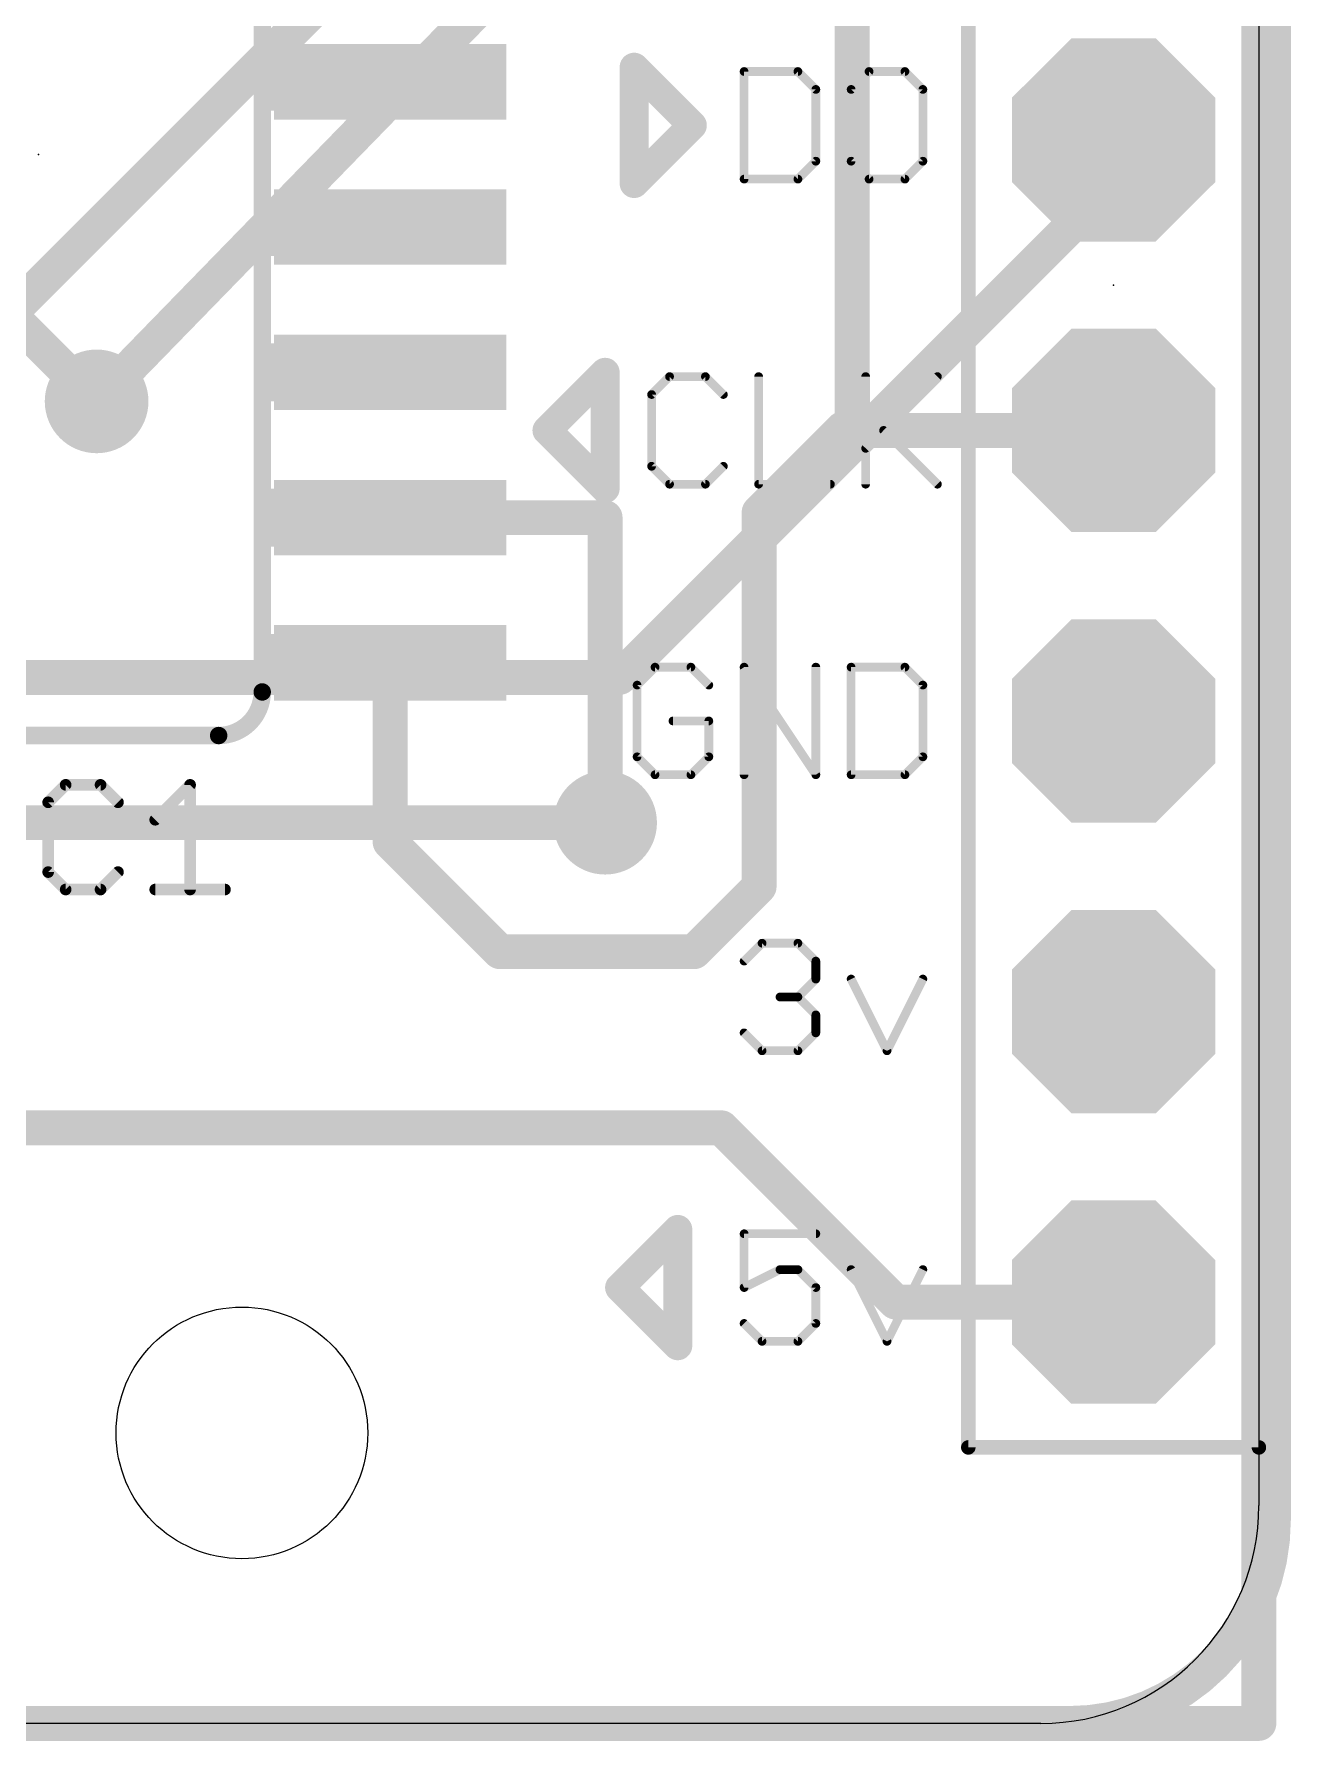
# Model space of a CAD drawing. Extents: x -4.9 to 32, y -0.2 to 25.6.
# Drawn here: x 21.04 to 32.03, y -0.15 to 14.77 of the extents above; entities that cross this region are included whole.
import ezdxf

# ---------------------------------------------------------------- set-up
doc = ezdxf.new("R2010")
doc.units = 0
for name, color, linetype in [('1', 12, 'CONTINUOUS'), ('16', 132, 'CONTINUOUS'), ('17', 110, 'CONTINUOUS'), ('18', 110, 'CONTINUOUS'), ('20', 53, 'CONTINUOUS'), ('21', 253, 'CONTINUOUS'), ('23', 53, 'CONTINUOUS'), ('25', 253, 'CONTINUOUS'), ('51', 253, 'CONTINUOUS')]:
    doc.layers.add(name, color=color, linetype=linetype)

# ---------------------------------------------------------------- blocks, each defined once
blk = doc.blocks.new('RECT')
blk.add_solid([(-0.5, -0.5), (0.5, -0.5), (-0.5, 0.5), (0.5, 0.5)])
blk = doc.blocks.new('OCTAGONP')
at = {"const_width": 0.5}
blk.add_lwpolyline([(-0.25, -0.1036), (-0.25, 0.1036), (-0.1036, 0.25), (0.1036, 0.25), (0.25, 0.1036), (0.25, -0.1036), (0.1036, -0.25), (-0.1036, -0.25), (-0.25, -0.1036), (-0.25, 0.1036)], dxfattribs=at)
blk = doc.blocks.new('ROUNDV')
at = {"const_width": 0.5}
blk.add_lwpolyline([(0, -0.25, 1), (0, 0.25, 1), (0, -0.25)], format="xyb", dxfattribs=at)

msp = doc.modelspace()

# ---------------------------------------------------------------- linework, layer by layer
at = {"layer": '1', "const_width": 0.3048}
for points in [[(31.75, 0), (31.75, 25.4)], [(28.194, 11.303), (28.194, 18.796)], [(20.066, 13.081), (21.59, 11.557)], [(27.3812, 10.5867), (28.1127, 11.3182)], [(28.1127, 11.3182), (28.1279, 11.303)], [(28.1279, 11.303), (28.194, 11.303)], [(28.194, 11.303), (30.48, 11.303)], [(30.48, 11.303), (30.734, 11.303)], [(26.035, 10.541), (24.1554, 10.541)], [(26.035, 7.874), (26.035, 10.541)], [(27.3812, 7.3152), (27.3812, 10.5867)], [(24.1554, 7.7063), (24.1554, 9.271)], [(25.1155, 6.7462), (24.1554, 7.7063)], [(26.8122, 6.7462), (27.3812, 7.3152)], [(25.1155, 6.7462), (26.8122, 6.7462)], [(17.272, 5.207), (27.051, 5.207)], [(27.051, 5.207), (28.575, 3.683)], [(28.575, 3.683), (30.48, 3.683)], [(-0.127, 0), (31.75, 0)]]:
    msp.add_lwpolyline(points, dxfattribs=at)
at = {"layer": '1', "const_width": 0.1524}
for points in [[(21.5361, 11.5031, 1), (21.6439, 11.6109)], [(28.1666, 11.3721, 1), (28.0588, 11.2643)], [(28.1279, 11.3792, 1), (28.1279, 11.2268)], [(28.1666, 11.2643, 1), (28.0588, 11.3721)], [(28.074, 11.2491, 1), (28.1818, 11.3569)], [(28.194, 11.3792, 1), (28.194, 11.2268)], [(28.1178, 11.303, 1), (28.2702, 11.303)], [(28.194, 11.2268, 1), (28.194, 11.3792)], [(30.48, 11.3792, 1), (30.48, 11.2268)], [(30.48, 11.2268, 1), (30.48, 11.3792)], [(30.734, 11.2268, 1), (30.734, 11.3792)], [(24.1554, 10.6172, 1), (24.1554, 10.4648)], [(26.1112, 10.541, 1), (25.9588, 10.541)], [(26.035, 10.4648, 1), (26.035, 10.6172)], [(27.4574, 10.5867, 1), (27.305, 10.5867)], [(27.3273, 10.6406, 1), (27.4351, 10.5328)], [(24.2316, 9.271, 1), (24.0792, 9.271)], [(25.9588, 7.874, 1), (26.1112, 7.874)], [(24.2093, 7.7602, 1), (24.1015, 7.6524)], [(24.0792, 7.7063, 1), (24.2316, 7.7063)], [(27.4351, 7.2613, 1), (27.3273, 7.3691)], [(27.305, 7.3152, 1), (27.4574, 7.3152)], [(25.1155, 6.8224, 1), (25.1155, 6.67)], [(25.0616, 6.6923, 1), (25.1694, 6.8001)], [(26.7583, 6.8001, 1), (26.8661, 6.6923)], [(26.8122, 6.67, 1), (26.8122, 6.8224)], [(27.1049, 5.2609, 1), (26.9971, 5.1531)], [(27.051, 5.1308, 1), (27.051, 5.2832)], [(28.575, 3.7592, 1), (28.575, 3.6068)], [(28.5211, 3.6291, 1), (28.6289, 3.7369)], [(30.48, 3.6068, 1), (30.48, 3.7592)], [(31.75, -0.0762, 1), (31.75, 0.0762)], [(31.6738, 0, 1), (31.8262, 0)]]:
    msp.add_lwpolyline(points, format="xyb", dxfattribs=at)
at = {"layer": '16', "const_width": 0.3048}
for points in [[(31.877, 1.778), (31.877, 25.4)], [(20.447, 11.938), (27.432, 18.923)], [(21.59, 11.557), (26.289, 16.383)], [(30.734, 13.843), (30.48, 13.843)], [(30.734, 13.716), (30.734, 13.843)], [(26.162, 9.144), (30.734, 13.716)], [(19.558, 9.144), (26.162, 9.144)], [(13.716, 7.874), (26.035, 7.874)], [(0, 0), (30.099, 0)]]:
    msp.add_lwpolyline(points, dxfattribs=at)
at = {"layer": '16'}
for points, const_width in [([(30.48, 13.9192, 1), (30.48, 13.7668)], 0.1524), ([(30.8102, 13.843, 1), (30.6578, 13.843)], 0.1524), ([(30.734, 13.7668, 1), (30.734, 13.9192)], 0.1524), ([(30.6578, 13.716, 1), (30.8102, 13.716)], 0.1524), ([(30.7879, 13.6621, 1), (30.6801, 13.7699)], 0.1524), ([(21.5354, 11.6102, 1), (21.6446, 11.5038)], 0.1524), ([(26.1081, 9.1979, 1), (26.2159, 9.0901)], 0.1524), ([(26.162, 9.0678, 1), (26.162, 9.2202)], 0.1524), ([(26.035, 7.7978, 1), (26.035, 7.9502)], 0.1524), ([(30.099, 0, 0.4142), (31.877, 1.778)], 0.3048), ([(31.9532, 1.778, 1), (31.8008, 1.778)], 0.1524), ([(31.8008, 1.778, 1), (31.9532, 1.778)], 0.1524), ([(30.099, 0.0762, 1), (30.099, -0.0762)], 0.1524), ([(30.099, -0.0762, 1), (30.099, 0.0762)], 0.1524)]:
    msp.add_lwpolyline(points, format="xyb", dxfattribs=dict(at, const_width=const_width))
at = {"layer": '20'}
for p, q in [((31.75, 23.495), (31.75, 1.905)), ((29.845, 0), (1.905, 0))]:
    msp.add_line(p, q, dxfattribs=at)
msp.add_circle((22.86, 2.54), 1.1, dxfattribs=at)
msp.add_arc((29.845, 1.905), 1.905, 270, 0, dxfattribs=at)
at = {"layer": '21'}
for points, const_width in [([(29.21, 2.413), (29.21, 22.733)], 0.127), ([(31.75, 22.733), (31.75, 2.413)], 0.127), ([(23.0378, 9.017), (23.0378, 18.415)], 0.1524), ([(19.5072, 8.636), (22.6568, 8.636)], 0.1524), ([(31.75, 2.413), (29.21, 2.413)], 0.127)]:
    msp.add_lwpolyline(points, dxfattribs=dict(at, const_width=const_width))
for points, const_width in [([(22.6568, 8.636, 0.4142), (23.0378, 9.017)], 0.1524), ([(23.0759, 9.017, 1), (22.9997, 9.017)], 0.0762), ([(22.9997, 9.017, 1), (23.0759, 9.017)], 0.0762), ([(22.6568, 8.6741, 1), (22.6568, 8.5979)], 0.0762), ([(22.6568, 8.5979, 1), (22.6568, 8.6741)], 0.0762), ([(29.21, 2.4448, 1), (29.21, 2.3813)], 0.0635), ([(29.1783, 2.413, 1), (29.2417, 2.413)], 0.0635), ([(31.7183, 2.413, 1), (31.7817, 2.413)], 0.0635), ([(31.75, 2.3813, 1), (31.75, 2.4448)], 0.0635)]:
    msp.add_lwpolyline(points, format="xyb", dxfattribs=dict(at, const_width=const_width))
at = {"layer": '23'}
for p in [(21.082, 13.716), (30.48, 12.573)]:
    msp.add_point(p, dxfattribs=at)
at = {"layer": '25'}
for points, const_width in [([(26.289, 13.462), (26.289, 14.478)], 0.254), ([(26.289, 14.478), (26.797, 13.97)], 0.254), ([(27.2501, 14.4407), (27.2501, 13.5001)], 0.0762), ([(27.7204, 14.4407), (27.2501, 14.4407)], 0.0762), ([(27.8771, 14.2839), (27.7204, 14.4407)], 0.0762), ([(28.3423, 14.4407), (28.1856, 14.2839)], 0.0762), ([(28.6559, 14.4407), (28.3423, 14.4407)], 0.0762), ([(28.8127, 14.2839), (28.6559, 14.4407)], 0.0762), ([(27.8771, 13.6569), (27.8771, 14.2839)], 0.0762), ([(28.1856, 14.2839), (28.1856, 13.6569)], 0.0762), ([(28.8127, 13.6569), (28.8127, 14.2839)], 0.0762), ([(26.797, 13.97), (26.289, 13.462)], 0.254), ([(27.7204, 13.5001), (27.8771, 13.6569)], 0.0762), ([(28.1856, 13.6569), (28.3423, 13.5001)], 0.0762), ([(28.6559, 13.5001), (28.8127, 13.6569)], 0.0762), ([(27.2501, 13.5001), (27.7204, 13.5001)], 0.0762), ([(28.3423, 13.5001), (28.6559, 13.5001)], 0.0762), ([(25.527, 11.303), (26.035, 11.811)], 0.254), ([(26.035, 11.811), (26.035, 10.795)], 0.254), ([(26.5983, 11.7737), (26.4415, 11.6169)], 0.0762), ([(26.9118, 11.7737), (26.5983, 11.7737)], 0.0762), ([(27.0686, 11.6169), (26.9118, 11.7737)], 0.0762), ([(27.3771, 11.7737), (27.3771, 10.8331)], 0.0762), ([(28.3126, 11.7737), (28.3126, 10.8331)], 0.0762), ([(28.3126, 11.1466), (28.9397, 11.7737)], 0.0762), ([(26.4415, 11.6169), (26.4415, 10.9899)], 0.0762), ([(26.035, 10.795), (25.527, 11.303)], 0.254), ([(28.4693, 11.3034), (28.9397, 10.8331)], 0.0762), ([(26.4415, 10.9899), (26.5983, 10.8331)], 0.0762), ([(26.9118, 10.8331), (27.0686, 10.9899)], 0.0762), ([(26.5983, 10.8331), (26.9118, 10.8331)], 0.0762), ([(27.3771, 10.8331), (28.0041, 10.8331)], 0.0762), ([(26.4713, 9.2337), (26.3145, 9.0769)], 0.0762), ([(26.7848, 9.2337), (26.4713, 9.2337)], 0.0762), ([(26.9416, 9.0769), (26.7848, 9.2337)], 0.0762), ([(27.2501, 8.2931), (27.2501, 9.2337)], 0.0762), ([(27.2501, 9.2337), (27.8771, 8.2931)], 0.0762), ([(27.8771, 8.2931), (27.8771, 9.2337)], 0.0762), ([(28.1856, 9.2337), (28.1856, 8.2931)], 0.0762), ([(28.6559, 9.2337), (28.1856, 9.2337)], 0.0762), ([(28.8127, 9.0769), (28.6559, 9.2337)], 0.0762), ([(26.3145, 9.0769), (26.3145, 8.4499)], 0.0762), ([(28.8127, 8.4499), (28.8127, 9.0769)], 0.0762), ([(26.9416, 8.7634), (26.6281, 8.7634)], 0.0762), ([(26.9416, 8.4499), (26.9416, 8.7634)], 0.0762), ([(26.3145, 8.4499), (26.4713, 8.2931)], 0.0762), ([(26.7848, 8.2931), (26.9416, 8.4499)], 0.0762), ([(28.6559, 8.2931), (28.8127, 8.4499)], 0.0762), ([(21.3193, 8.205), (21.1668, 8.0525)], 0.1016), ([(21.6243, 8.205), (21.3193, 8.205)], 0.1016), ([(21.7769, 8.0525), (21.6243, 8.205)], 0.1016), ([(22.1023, 7.8999), (22.4073, 8.205)], 0.1016), ([(22.4073, 8.205), (22.4073, 7.2898)], 0.1016), ([(26.4713, 8.2931), (26.7848, 8.2931)], 0.0762), ([(28.1856, 8.2931), (28.6559, 8.2931)], 0.0762), ([(21.1668, 8.0525), (21.1668, 7.4423)], 0.1016), ([(21.1668, 7.4423), (21.3193, 7.2898)], 0.1016), ([(21.6243, 7.2898), (21.7769, 7.4423)], 0.1016), ([(21.3193, 7.2898), (21.6243, 7.2898)], 0.1016), ([(22.1023, 7.2898), (22.7124, 7.2898)], 0.1016), ([(27.2501, 6.6639), (27.4068, 6.8207)], 0.0762), ([(27.4068, 6.8207), (27.7204, 6.8207)], 0.0762), ([(27.7204, 6.8207), (27.8771, 6.6639)], 0.0762), ([(27.8771, 6.6639), (27.8771, 6.5072)], 0.0762), ([(27.8771, 6.5072), (27.7204, 6.3504)], 0.0762), ([(28.1856, 6.5072), (28.4991, 5.8801)], 0.0762), ([(28.4991, 5.8801), (28.8127, 6.5072)], 0.0762), ([(27.7204, 6.3504), (27.5636, 6.3504)], 0.0762), ([(27.7204, 6.3504), (27.8771, 6.1936)], 0.0762), ([(27.8771, 6.1936), (27.8771, 6.0369)], 0.0762), ([(27.4068, 5.8801), (27.2501, 6.0369)], 0.0762), ([(27.8771, 6.0369), (27.7204, 5.8801)], 0.0762), ([(27.7204, 5.8801), (27.4068, 5.8801)], 0.0762), ([(26.162, 3.81), (26.67, 4.318)], 0.254), ([(26.67, 4.318), (26.67, 3.302)], 0.254), ([(27.8771, 4.2807), (27.2501, 4.2807)], 0.0762), ([(27.2501, 4.2807), (27.2501, 3.8104)], 0.0762), ([(26.67, 3.302), (26.162, 3.81)], 0.254), ([(27.2501, 3.8104), (27.5636, 3.9672)], 0.0762), ([(27.5636, 3.9672), (27.7204, 3.9672)], 0.0762), ([(27.7204, 3.9672), (27.8771, 3.8104)], 0.0762), ([(28.1856, 3.9672), (28.4991, 3.3401)], 0.0762), ([(28.4991, 3.3401), (28.8127, 3.9672)], 0.0762), ([(27.8771, 3.8104), (27.8771, 3.4969)], 0.0762), ([(27.4068, 3.3401), (27.2501, 3.4969)], 0.0762), ([(27.8771, 3.4969), (27.7204, 3.3401)], 0.0762), ([(27.7204, 3.3401), (27.4068, 3.3401)], 0.0762)]:
    msp.add_lwpolyline(points, dxfattribs=dict(at, const_width=const_width))
for points, const_width in [([(26.3525, 14.478, 1), (26.2255, 14.478)], 0.127), ([(26.3339, 14.5229, 1), (26.2441, 14.4331)], 0.127), ([(27.2691, 14.4407, 1), (27.231, 14.4407)], 0.0381), ([(27.2501, 14.4598, 1), (27.2501, 14.4217)], 0.0381), ([(27.7338, 14.4542, 1), (27.7069, 14.4272)], 0.0381), ([(27.7204, 14.4217, 1), (27.7204, 14.4598)], 0.0381), ([(28.3423, 14.4598, 1), (28.3423, 14.4217)], 0.0381), ([(28.3558, 14.4272, 1), (28.3289, 14.4542)], 0.0381), ([(28.6694, 14.4542, 1), (28.6424, 14.4272)], 0.0381), ([(28.6559, 14.4217, 1), (28.6559, 14.4598)], 0.0381), ([(27.8962, 14.2839, 1), (27.8581, 14.2839)], 0.0381), ([(27.8637, 14.2705, 1), (27.8906, 14.2974)], 0.0381), ([(28.2046, 14.2839, 1), (28.1665, 14.2839)], 0.0381), ([(28.1721, 14.2974, 1), (28.1991, 14.2705)], 0.0381), ([(28.8317, 14.2839, 1), (28.7936, 14.2839)], 0.0381), ([(28.7992, 14.2705, 1), (28.8261, 14.2974)], 0.0381), ([(26.8419, 13.9251, 1), (26.7521, 14.0149)], 0.127), ([(26.7521, 13.9251, 1), (26.8419, 14.0149)], 0.127), ([(27.8581, 13.6569, 1), (27.8962, 13.6569)], 0.0381), ([(27.8906, 13.6434, 1), (27.8637, 13.6703)], 0.0381), ([(28.1665, 13.6569, 1), (28.2046, 13.6569)], 0.0381), ([(28.1991, 13.6703, 1), (28.1721, 13.6434)], 0.0381), ([(28.7936, 13.6569, 1), (28.8317, 13.6569)], 0.0381), ([(28.8261, 13.6434, 1), (28.7992, 13.6703)], 0.0381), ([(26.2441, 13.5069, 1), (26.3339, 13.4171)], 0.127), ([(26.2255, 13.462, 1), (26.3525, 13.462)], 0.127), ([(27.2501, 13.5191, 1), (27.2501, 13.481)], 0.0381), ([(27.231, 13.5001, 1), (27.2691, 13.5001)], 0.0381), ([(27.7069, 13.5136, 1), (27.7338, 13.4866)], 0.0381), ([(27.7204, 13.481, 1), (27.7204, 13.5191)], 0.0381), ([(28.3423, 13.5191, 1), (28.3423, 13.481)], 0.0381), ([(28.3289, 13.4866, 1), (28.3558, 13.5136)], 0.0381), ([(28.6424, 13.5136, 1), (28.6694, 13.4866)], 0.0381), ([(28.6559, 13.481, 1), (28.6559, 13.5191)], 0.0381), ([(26.0985, 11.811, 1), (25.9715, 11.811)], 0.127), ([(26.0799, 11.7661, 1), (25.9901, 11.8559)], 0.127), ([(26.5983, 11.7928, 1), (26.5983, 11.7547)], 0.0381), ([(26.6118, 11.7602, 1), (26.5848, 11.7872)], 0.0381), ([(26.9253, 11.7872, 1), (26.8984, 11.7602)], 0.0381), ([(26.9118, 11.7547, 1), (26.9118, 11.7928)], 0.0381), ([(27.3961, 11.7737, 1), (27.358, 11.7737)], 0.0381), ([(28.3316, 11.7737, 1), (28.2935, 11.7737)], 0.0381), ([(28.9531, 11.7602, 1), (28.9262, 11.7872)], 0.0381), ([(26.4606, 11.6169, 1), (26.4225, 11.6169)], 0.0381), ([(26.4281, 11.6304, 1), (26.455, 11.6035)], 0.0381), ([(27.0551, 11.6035, 1), (27.0821, 11.6304)], 0.0381), ([(25.5719, 11.3479, 1), (25.4821, 11.2581)], 0.127), ([(25.4821, 11.3479, 1), (25.5719, 11.2581)], 0.127), ([(28.4828, 11.3169, 1), (28.4559, 11.2899)], 0.0381), ([(28.2991, 11.1601, 1), (28.3261, 11.1332)], 0.0381), ([(25.9901, 10.7501, 1), (26.0799, 10.8399)], 0.127), ([(26.4225, 10.9899, 1), (26.4606, 10.9899)], 0.0381), ([(26.455, 11.0033, 1), (26.4281, 10.9764)], 0.0381), ([(27.0821, 10.9764, 1), (27.0551, 11.0033)], 0.0381), ([(25.9715, 10.795, 1), (26.0985, 10.795)], 0.127), ([(26.5983, 10.8521, 1), (26.5983, 10.814)], 0.0381), ([(26.5848, 10.8196, 1), (26.6118, 10.8466)], 0.0381), ([(26.8984, 10.8466, 1), (26.9253, 10.8196)], 0.0381), ([(26.9118, 10.814, 1), (26.9118, 10.8521)], 0.0381), ([(27.3771, 10.8521, 1), (27.3771, 10.814)], 0.0381), ([(27.358, 10.8331, 1), (27.3961, 10.8331)], 0.0381), ([(28.0041, 10.814, 1), (28.0041, 10.8521)], 0.0381), ([(28.2935, 10.8331, 1), (28.3316, 10.8331)], 0.0381), ([(28.9262, 10.8196, 1), (28.9531, 10.8466)], 0.0381), ([(26.4713, 9.2528, 1), (26.4713, 9.2147)], 0.0381), ([(26.4848, 9.2202, 1), (26.4578, 9.2472)], 0.0381), ([(26.7983, 9.2472, 1), (26.7714, 9.2202)], 0.0381), ([(26.7848, 9.2147, 1), (26.7848, 9.2528)], 0.0381), ([(27.2659, 9.2443, 1), (27.2342, 9.2231)], 0.0381), ([(27.2691, 9.2337, 1), (27.231, 9.2337)], 0.0381), ([(27.8962, 9.2337, 1), (27.8581, 9.2337)], 0.0381), ([(28.2046, 9.2337, 1), (28.1665, 9.2337)], 0.0381), ([(28.1856, 9.2528, 1), (28.1856, 9.2147)], 0.0381), ([(28.6694, 9.2472, 1), (28.6424, 9.2202)], 0.0381), ([(28.6559, 9.2147, 1), (28.6559, 9.2528)], 0.0381), ([(26.3336, 9.0769, 1), (26.2955, 9.0769)], 0.0381), ([(26.3011, 9.0904, 1), (26.328, 9.0635)], 0.0381), ([(26.9281, 9.0635, 1), (26.9551, 9.0904)], 0.0381), ([(28.8317, 9.0769, 1), (28.7936, 9.0769)], 0.0381), ([(28.7992, 9.0635, 1), (28.8261, 9.0904)], 0.0381), ([(26.6281, 8.7825, 1), (26.6281, 8.7444)], 0.0381), ([(26.9607, 8.7634, 1), (26.9226, 8.7634)], 0.0381), ([(26.9416, 8.7444, 1), (26.9416, 8.7825)], 0.0381), ([(26.328, 8.4633, 1), (26.3011, 8.4364)], 0.0381), ([(26.2955, 8.4499, 1), (26.3336, 8.4499)], 0.0381), ([(26.9226, 8.4499, 1), (26.9607, 8.4499)], 0.0381), ([(26.9551, 8.4364, 1), (26.9281, 8.4633)], 0.0381), ([(28.7936, 8.4499, 1), (28.8317, 8.4499)], 0.0381), ([(28.8261, 8.4364, 1), (28.7992, 8.4633)], 0.0381), ([(21.3193, 8.2304, 1), (21.3193, 8.1796)], 0.0508), ([(21.3372, 8.187, 1), (21.3013, 8.2229)], 0.0508), ([(21.6423, 8.2229, 1), (21.6064, 8.187)], 0.0508), ([(21.6243, 8.1796, 1), (21.6243, 8.2304)], 0.0508), ([(22.4327, 8.205, 1), (22.3819, 8.205)], 0.0508), ([(22.4253, 8.187, 1), (22.3894, 8.2229)], 0.0508), ([(26.4713, 8.3122, 1), (26.4713, 8.2741)], 0.0381), ([(26.4578, 8.2796, 1), (26.4848, 8.3066)], 0.0381), ([(26.7714, 8.3066, 1), (26.7983, 8.2796)], 0.0381), ([(26.7848, 8.2741, 1), (26.7848, 8.3122)], 0.0381), ([(27.231, 8.2931, 1), (27.2691, 8.2931)], 0.0381), ([(27.8581, 8.2931, 1), (27.8962, 8.2931)], 0.0381), ([(27.8613, 8.2825, 1), (27.893, 8.3037)], 0.0381), ([(28.1665, 8.2931, 1), (28.2046, 8.2931)], 0.0381), ([(28.1856, 8.3122, 1), (28.1856, 8.2741)], 0.0381), ([(28.6424, 8.3066, 1), (28.6694, 8.2796)], 0.0381), ([(28.6559, 8.2741, 1), (28.6559, 8.3122)], 0.0381), ([(21.1922, 8.0525, 1), (21.1414, 8.0525)], 0.0508), ([(21.1488, 8.0704, 1), (21.1847, 8.0345)], 0.0508), ([(21.7589, 8.0345, 1), (21.7948, 8.0704)], 0.0508), ([(22.0843, 7.9179, 1), (22.1202, 7.882)], 0.0508), ([(21.1847, 7.4603, 1), (21.1488, 7.4244)], 0.0508), ([(21.1414, 7.4423, 1), (21.1922, 7.4423)], 0.0508), ([(21.7948, 7.4244, 1), (21.7589, 7.4603)], 0.0508), ([(21.3193, 7.3152, 1), (21.3193, 7.2644)], 0.0508), ([(21.3013, 7.2718, 1), (21.3372, 7.3078)], 0.0508), ([(21.6064, 7.3078, 1), (21.6423, 7.2718)], 0.0508), ([(21.6243, 7.2644, 1), (21.6243, 7.3152)], 0.0508), ([(22.1023, 7.3152, 1), (22.1023, 7.2644)], 0.0508), ([(22.3819, 7.2898, 1), (22.4327, 7.2898)], 0.0508), ([(22.7124, 7.2644, 1), (22.7124, 7.3152)], 0.0508), ([(27.4068, 6.8398, 1), (27.4068, 6.8017)], 0.0381), ([(27.4203, 6.8072, 1), (27.3934, 6.8342)], 0.0381), ([(27.7338, 6.8342, 1), (27.7069, 6.8072)], 0.0381), ([(27.7204, 6.8017, 1), (27.7204, 6.8398)], 0.0381), ([(27.2366, 6.6774, 1), (27.2635, 6.6505)], 0.0381), ([(27.8962, 6.6639, 1), (27.8581, 6.6639)], 0.0381), ([(27.8637, 6.6505, 1), (27.8906, 6.6774)], 0.0381), ([(27.8581, 6.5072, 1), (27.8962, 6.5072)], 0.0381), ([(27.8906, 6.4937, 1), (27.8637, 6.5206)], 0.0381), ([(28.2026, 6.5157, 1), (28.1685, 6.4986)], 0.0381), ([(28.8297, 6.4986, 1), (28.7956, 6.5157)], 0.0381), ([(27.5636, 6.3695, 1), (27.5636, 6.3314)], 0.0381), ([(27.7338, 6.3639, 1), (27.7069, 6.3369)], 0.0381), ([(27.7069, 6.3639, 1), (27.7338, 6.3369)], 0.0381), ([(27.7204, 6.3314, 1), (27.7204, 6.3695)], 0.0381), ([(27.8962, 6.1936, 1), (27.8581, 6.1936)], 0.0381), ([(27.8637, 6.1802, 1), (27.8906, 6.2071)], 0.0381), ([(27.2635, 6.0503, 1), (27.2366, 6.0234)], 0.0381), ([(27.8581, 6.0369, 1), (27.8962, 6.0369)], 0.0381), ([(27.8906, 6.0234, 1), (27.8637, 6.0503)], 0.0381), ([(27.4068, 5.8992, 1), (27.4068, 5.8611)], 0.0381), ([(27.3934, 5.8666, 1), (27.4203, 5.8936)], 0.0381), ([(27.7069, 5.8936, 1), (27.7338, 5.8666)], 0.0381), ([(27.7204, 5.8611, 1), (27.7204, 5.8992)], 0.0381), ([(28.4821, 5.8886, 1), (28.5162, 5.8716)], 0.0381), ([(28.4821, 5.8716, 1), (28.5162, 5.8886)], 0.0381), ([(26.7335, 4.318, 1), (26.6065, 4.318)], 0.127), ([(26.7149, 4.2731, 1), (26.6251, 4.3629)], 0.127), ([(27.2501, 4.2998, 1), (27.2501, 4.2617)], 0.0381), ([(27.2691, 4.2807, 1), (27.231, 4.2807)], 0.0381), ([(27.8771, 4.2617, 1), (27.8771, 4.2998)], 0.0381), ([(26.2069, 3.8549, 1), (26.1171, 3.7651)], 0.127), ([(26.1171, 3.8549, 1), (26.2069, 3.7651)], 0.127), ([(27.5636, 3.9862, 1), (27.5636, 3.9481)], 0.0381), ([(27.5721, 3.9501, 1), (27.5551, 3.9842)], 0.0381), ([(27.7338, 3.9806, 1), (27.7069, 3.9537)], 0.0381), ([(27.7204, 3.9481, 1), (27.7204, 3.9862)], 0.0381), ([(28.2026, 3.9757, 1), (28.1685, 3.9586)], 0.0381), ([(28.8297, 3.9586, 1), (28.7956, 3.9757)], 0.0381), ([(27.2415, 3.8274, 1), (27.2586, 3.7934)], 0.0381), ([(27.231, 3.8104, 1), (27.2691, 3.8104)], 0.0381), ([(27.8962, 3.8104, 1), (27.8581, 3.8104)], 0.0381), ([(27.8637, 3.7969, 1), (27.8906, 3.8239)], 0.0381), ([(27.2635, 3.5103, 1), (27.2366, 3.4834)], 0.0381), ([(27.8581, 3.4969, 1), (27.8962, 3.4969)], 0.0381), ([(27.8906, 3.4834, 1), (27.8637, 3.5103)], 0.0381), ([(26.6065, 3.302, 1), (26.7335, 3.302)], 0.127), ([(26.6251, 3.2571, 1), (26.7149, 3.3469)], 0.127), ([(27.4068, 3.3592, 1), (27.4068, 3.3211)], 0.0381), ([(27.3934, 3.3266, 1), (27.4203, 3.3536)], 0.0381), ([(27.7069, 3.3536, 1), (27.7338, 3.3266)], 0.0381), ([(27.7204, 3.3211, 1), (27.7204, 3.3592)], 0.0381), ([(28.4821, 3.3486, 1), (28.5162, 3.3316)], 0.0381), ([(28.4821, 3.3316, 1), (28.5162, 3.3486)], 0.0381)]:
    msp.add_lwpolyline(points, format="xyb", dxfattribs=dict(at, const_width=const_width))

# ---------------------------------------------------------------- block references
at = {"layer": '1', "xscale": 0.6604, "yscale": 2.032, "rotation": 270}
for p in [(24.1554, 14.351), (24.1554, 13.081), (24.1554, 11.811), (24.1554, 10.541), (24.1554, 9.271)]:
    msp.add_blockref('RECT', p, dxfattribs=at)
at = {"layer": '17', "xscale": 1.778, "yscale": 1.778, "rotation": 180}
for p in [(30.48, 13.843), (30.48, 13.843), (30.48, 11.303), (30.48, 11.303), (30.48, 8.763), (30.48, 8.763), (30.48, 6.223), (30.48, 6.223), (30.48, 3.683), (30.48, 3.683)]:
    msp.add_blockref('OCTAGONP', p, dxfattribs=at)
at = {"layer": '18', "xscale": 0.9064, "yscale": 0.9064}
for p in [(21.59, 11.557), (21.59, 11.557), (26.035, 7.874), (26.035, 7.874)]:
    msp.add_blockref('ROUNDV', p, dxfattribs=at)
at = {"layer": '51', "xscale": 0.508}
for p, yscale, rotation in [((23.6093, 14.351), 1.143, 270), ((30.48, 13.843), 0.508, 90), ((23.6093, 13.081), 1.143, 270), ((23.6093, 11.811), 1.143, 270), ((30.48, 11.303), 0.508, 90), ((23.6093, 10.541), 1.143, 270), ((23.6093, 9.271), 1.143, 270), ((30.48, 8.763), 0.508, 90), ((30.48, 6.223), 0.508, 90), ((30.48, 3.683), 0.508, 90)]:
    msp.add_blockref('RECT', p, dxfattribs=dict(at, yscale=yscale, rotation=rotation))

doc.saveas('drawing.dxf')
